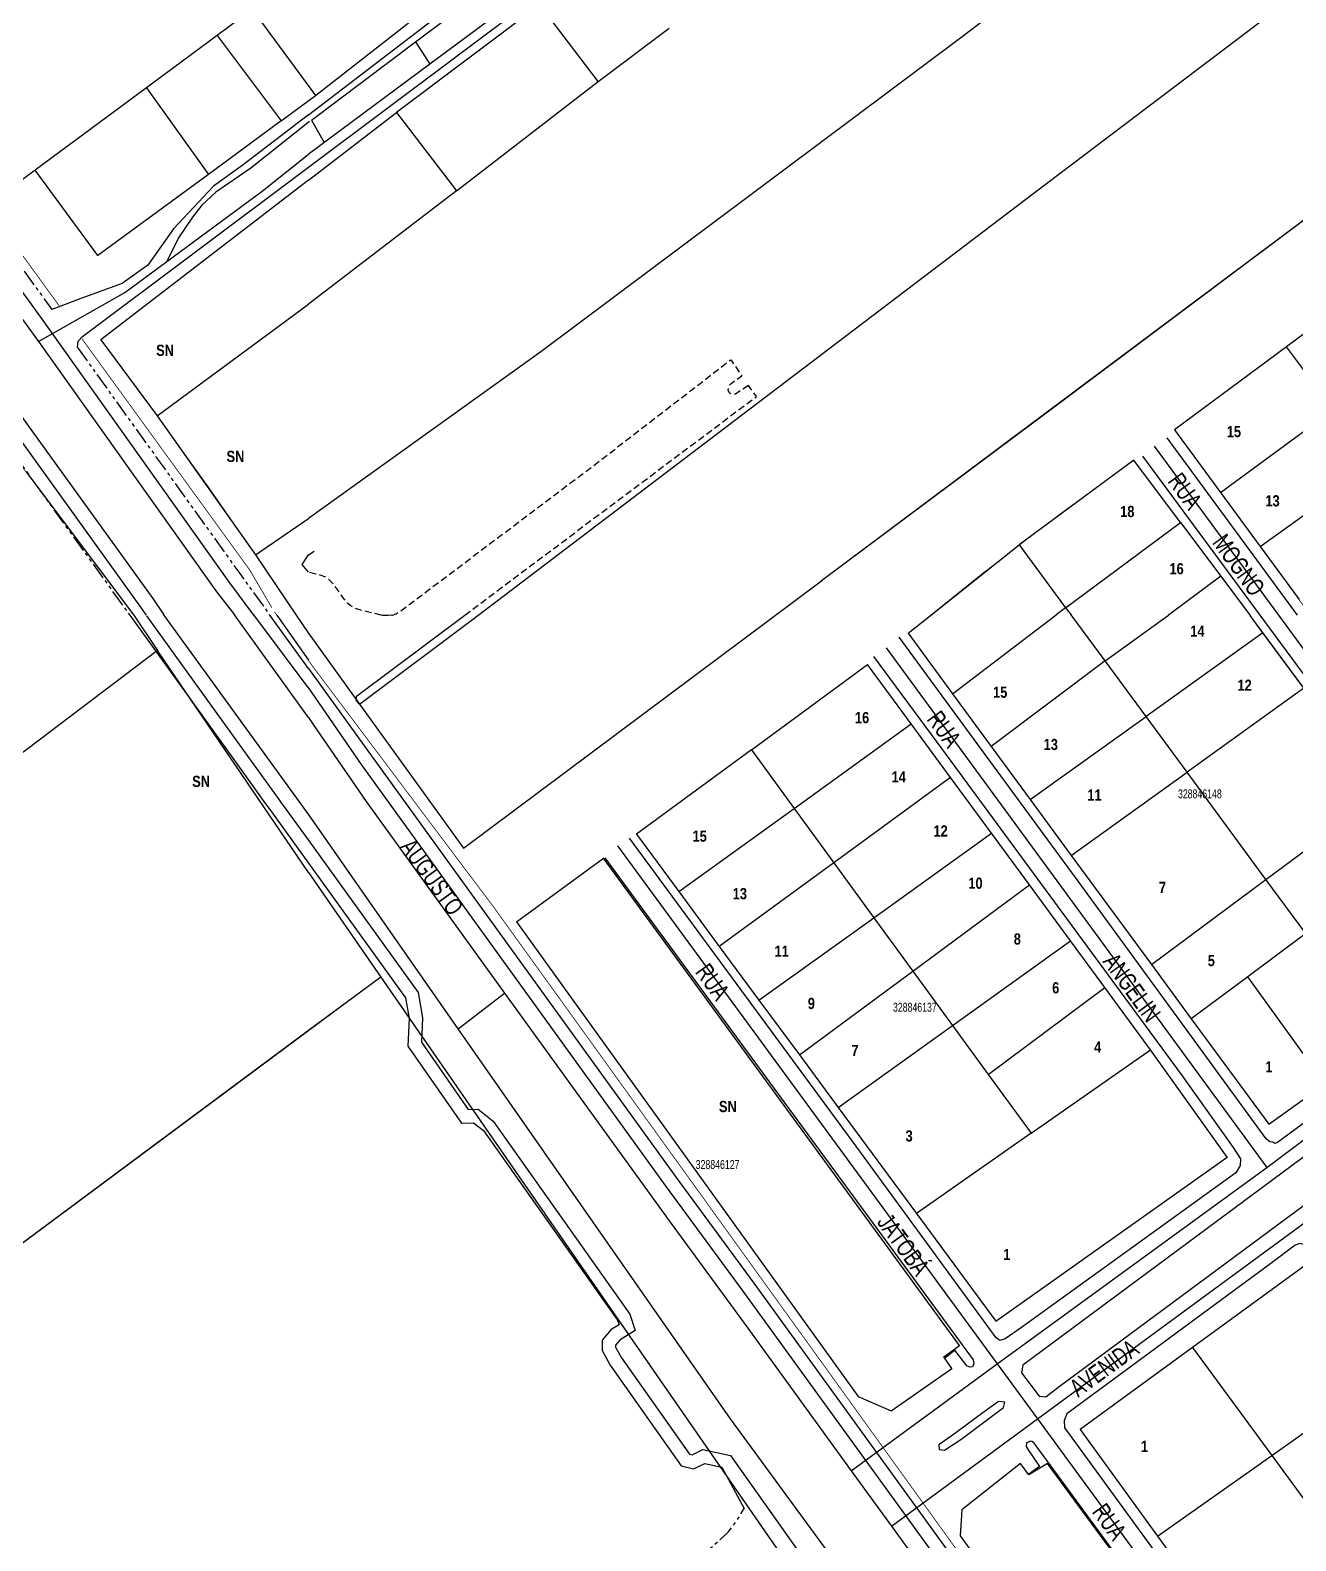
# Model space of a CAD drawing. Extents: x 204381 to 207261, y 4847713 to 4851061.
# Drawn here: x 205734.1 to 206016.9, y 4848905.2 to 4849242.8 of the extents above; entities that cross this region are included whole.
import ezdxf
from ezdxf.enums import TextEntityAlignment as Align

# ---------------------------------------------------------------- set-up
doc = ezdxf.new("R2010")
doc.units = 0
doc.header["$LTSCALE"] = 1.5
doc.header["$MEASUREMENT"] = 0
doc.linetypes.add('PHANTOMX2', pattern=[5, 2.5, -0.5, 0.5, -0.5, 0.5, -0.5])
doc.linetypes.add('TRACO_15', pattern=[3, 2, -1])
for name, color, linetype in [('CD-MALHA-LOTES', 40, 'CONTINUOUS'), ('CD_TXT_QUADRA', 7, 'CONTINUOUS'), ('HD-VALAS-DRENOS', 170, 'CONTINUOUS'), ('RU-QUADRAS', 210, 'CONTINUOUS'), ('SV-CAMINHO-TRILHA', 20, 'CONTINUOUS'), ('SV-EIXO-ROD-ESTR', 7, 'CONTINUOUS'), ('SV-EIXO-RUA-PAV', 20, 'CONTINUOUS'), ('SV-EST-MUNIC-PAV', 1, 'CONTINUOUS'), ('SV-RUA-NAO-PAV-S-GUIA-C-GUIA', 7, 'PHANTOMX2'), ('SV-RUA-PAVIM-S-GUIA-C-GUIA', 7, 'CONTINUOUS'), ('SV-TXT-MUNIC-PAV', 7, 'CONTINUOUS'), ('SV-TXT-RUA-PAV-S-GUIA-C-GUIA', 7, 'CONTINUOUS'), ('Th_NmrPort', 7, 'CONTINUOUS')]:
    doc.layers.add(name, color=color, linetype=linetype)
doc.styles.add('ARIAL', font='ARIAL.TTF')
doc.styles.get("Standard").update_dxf_attribs({"font": 'swisscbo.ttf'})

msp = doc.modelspace()

# ---------------------------------------------------------------- linework, layer by layer
at = {"layer": 'CD-MALHA-LOTES', "linetype": 'Continuous'}
for points in [[(206177.83, 4849420.02), (205941.74, 4849240.91)], [(205958.42, 4849206.46), (206079.68, 4849298.26)], [(205848, 4849248.51), (205815.9, 4849224.43)], [(205860.98, 4849231.37), (205848, 4849248.51)], [(205775.81, 4849241.61), (205760.02, 4849229.93)], [(205860.98, 4849231.37), (205876.9, 4849243.25)], [(205941.74, 4849240.91), (205848.21, 4849170.9)], [(206063.59, 4849233.85), (205910.91, 4849119.77)], [(205760.02, 4849229.93), (205735.18, 4849211.55)], [(205829.36, 4849206.88), (205860.98, 4849231.37)], [(205796.25, 4849209.3), (205815.9, 4849224.43)], [(205815.9, 4849224.43), (205829.36, 4849206.88)], [(205735.18, 4849211.55), (205727.34, 4849205.75)], [(205796.25, 4849209.3), (205749.85, 4849173.59)], [(205829.36, 4849206.88), (205796.25, 4849181.6)], [(205834.07, 4849112.01), (205958.42, 4849206.46)], [(206040.87, 4849191.31), (206014.89, 4849172.06)], [(205762.45, 4849156.64), (205796.25, 4849181.6)], [(205749.85, 4849173.59), (205762.45, 4849156.64)], [(205848.21, 4849170.9), (205796.25, 4849133.7)], [(206014.89, 4849172.06), (205989.82, 4849153.48)], [(206025.35, 4849158.03), (206014.89, 4849172.06)], [(206000.11, 4849139.48), (206025.35, 4849158.03)], [(205762.45, 4849156.64), (205784.44, 4849125.58)], [(205989.82, 4849153.48), (206000.11, 4849139.48)], [(205733.05, 4849144.19), (205757.19, 4849112.08)], [(205980.73, 4849146.75), (205955.14, 4849127.79)], [(205991.16, 4849132.78), (205980.73, 4849146.75)], [(206008.95, 4849127.44), (206034.51, 4849145.71)], [(206000.11, 4849139.48), (206008.95, 4849127.44)], [(205784.44, 4849125.58), (205796.25, 4849133.7)], [(205965.48, 4849113.69), (205991.16, 4849132.78)], [(205991.16, 4849132.78), (206000.17, 4849120.81)], [(205935.32, 4849112.03), (205955.14, 4849127.79)], [(205955.14, 4849127.79), (205965.48, 4849113.69)], [(206008.95, 4849127.44), (206017.7, 4849115.54)], [(205784.44, 4849125.58), (205793.47, 4849112.07)], [(206000.17, 4849120.81), (205988.51, 4849112.07)], [(206000.17, 4849120.81), (206006.75, 4849112.03)], [(205830.88, 4849059.98), (205910.91, 4849119.77)], [(205965.48, 4849113.69), (205963.35, 4849112.12)], [(205965.48, 4849113.69), (205966.69, 4849112.12)], [(205757.19, 4849112.08), (205762.54, 4849104.2)], [(205793.47, 4849112.07), (205796.21, 4849108.13)], [(205807.67, 4849092.21), (205834.07, 4849112.01)], [(205930.26, 4849108.01), (205935.32, 4849112.03)], [(205940.18, 4849094.51), (205963.35, 4849112.12)], [(205974.34, 4849101.84), (205966.69, 4849112.12)], [(205974.34, 4849101.84), (205988.51, 4849112.07)], [(206009.6, 4849108.15), (206006.75, 4849112.03)], [(205796.21, 4849108.13), (205807.67, 4849092.21)], [(205930.26, 4849108.01), (205940.18, 4849094.51)], [(206009.6, 4849108.15), (205983.46, 4849089.45)], [(206018.72, 4849095.76), (206009.6, 4849108.15)], [(205762.54, 4849104.2), (205636.95, 4849009.07)], [(205796.22, 4849054.56), (205762.54, 4849104.2)], [(205895.24, 4849081.97), (205921.24, 4849101.02)], [(205930.97, 4849087.77), (205921.24, 4849101.02)], [(205974.34, 4849101.84), (205948.86, 4849082.7)], [(205983.46, 4849089.45), (205974.34, 4849101.84)], [(205940.18, 4849094.51), (205948.86, 4849082.7)], [(206018.72, 4849095.76), (205992.62, 4849076.99)], [(205807.67, 4849092.21), (205830.88, 4849059.98)], [(205904.8, 4849068.87), (205930.97, 4849087.77)], [(205939.77, 4849075.8), (205930.97, 4849087.77)], [(205957.53, 4849070.89), (205983.46, 4849089.45)], [(205992.62, 4849076.99), (205983.46, 4849089.45)], [(205895.24, 4849081.97), (205869.54, 4849063.14)], [(205895.24, 4849081.97), (205904.8, 4849068.87)], [(205948.86, 4849082.7), (205957.53, 4849070.89)], [(205966.73, 4849058.38), (205992.62, 4849076.99)], [(206010.27, 4849053), (205992.62, 4849076.99)], [(205939.77, 4849075.8), (205913.66, 4849056.73)], [(205948.92, 4849063.35), (205939.77, 4849075.8)], [(205957.53, 4849070.89), (205966.73, 4849058.38)], [(206010.27, 4849053), (206036.07, 4849072.16)], [(205879.04, 4849050.27), (205904.8, 4849068.87)], [(205904.8, 4849068.87), (205913.66, 4849056.73)], [(205869.54, 4849063.14), (205879.04, 4849050.27)], [(205922.61, 4849044.45), (205948.92, 4849063.35)], [(205957.41, 4849051.79), (205948.92, 4849063.35)], [(205842.74, 4849043.51), (205862.21, 4849057.77)], [(205941.76, 4848948.83), (205862.21, 4849057.77)], [(205913.66, 4849056.73), (205888.07, 4849038.04)], [(205913.66, 4849056.73), (205922.61, 4849044.45)], [(205966.73, 4849058.38), (205984.67, 4849033.98)], [(205796.22, 4849054.56), (205812.44, 4849031.16)], [(205984.67, 4849033.98), (206010.27, 4849053)], [(206019.17, 4849040.91), (206010.27, 4849053)], [(205879.04, 4849050.27), (205888.07, 4849038.04)], [(205931.33, 4849032.51), (205957.41, 4849051.79)], [(205966.6, 4849039.29), (205957.41, 4849051.79)], [(205842.74, 4849043.51), (205919.15, 4848937.4)], [(205896.95, 4849026.02), (205922.61, 4849044.45)], [(205922.61, 4849044.45), (205931.33, 4849032.51)], [(205940.19, 4849020.36), (205966.6, 4849039.29)], [(205974.27, 4849028.85), (205966.6, 4849039.29)], [(206019.17, 4849040.91), (206006.22, 4849031.26)], [(205888.07, 4849038.04), (205896.95, 4849026.02)], [(205905.98, 4849013.77), (205931.33, 4849032.51)], [(205931.33, 4849032.51), (205940.19, 4849020.36)], [(205984.67, 4849033.98), (205993.58, 4849021.84)], [(205812.44, 4849031.16), (205796.25, 4849019.26)], [(205812.44, 4849031.16), (205902.75, 4848900.82)], [(205948.18, 4849009.41), (205974.27, 4849028.85)], [(205984.49, 4849014.94), (205974.27, 4849028.85)], [(206006.22, 4849031.26), (205993.58, 4849021.84)], [(206023.47, 4849007.3), (206006.22, 4849031.26)], [(205896.95, 4849026.02), (205905.98, 4849013.77)], [(205796.25, 4849019.26), (205620.1, 4848888.31)], [(205914.65, 4849002.04), (205940.19, 4849020.36)], [(205940.19, 4849020.36), (205948.18, 4849009.41)], [(205993.58, 4849021.84), (206010.9, 4848998.28)], [(205905.98, 4849013.77), (205914.65, 4849002.04)], [(205957.76, 4848996.27), (205984.49, 4849014.94)], [(206001.62, 4848990.89), (205984.49, 4849014.94)], [(205948.18, 4849009.41), (205957.76, 4848996.27)], [(206010.9, 4848998.28), (206023.47, 4849007.3)], [(205914.65, 4849002.04), (205932.12, 4848978.36)], [(205957.76, 4848996.27), (205932.12, 4848978.36)], [(205949.89, 4848954.29), (206001.62, 4848990.89)], [(205932.12, 4848978.36), (205949.89, 4848954.29)], [(206019.66, 4848967.14), (205993.86, 4848948.35)], [(205938.26, 4848946.29), (205941.76, 4848948.83)], [(205993.86, 4848948.35), (205968.73, 4848930.06)], [(205993.86, 4848948.35), (206011.56, 4848924.25)], [(205940.09, 4848943.67), (205938.26, 4848946.29)], [(205926.47, 4848934.25), (205940.09, 4848943.67)], [(206011.56, 4848924.25), (206037.64, 4848942.71)], [(205919.15, 4848937.4), (205926.47, 4848934.25)], [(205968.73, 4848930.06), (205986.04, 4848906.18)], [(205986.04, 4848906.18), (206011.56, 4848924.25)], [(206011.56, 4848924.25), (206020.36, 4848912.26)], [(205955.38, 4848922.44), (205942.29, 4848912.07)], [(205957.25, 4848919.95), (205955.38, 4848922.44)], [(205961.41, 4848922.44), (205957.25, 4848919.95)], [(206040.64, 4848814.9), (205961.41, 4848922.44)], [(205942.29, 4848912.07), (205941.88, 4848906.26)], [(205941.88, 4848906.26), (206019.4, 4848799.29)], [(205986.04, 4848906.18), (206003.46, 4848882.17)]]:
    msp.add_lwpolyline(points, dxfattribs=at)
at = {"layer": 'CD-MALHA-LOTES'}
for points in [[(205797.84, 4849228.2), (205839.33, 4849260.71)], [(205783.67, 4849247.42), (205775.81, 4849241.61)], [(205783.67, 4849247.42), (205797.84, 4849228.2)], [(205775.81, 4849241.61), (205790.17, 4849222.55)], [(205760.02, 4849229.93), (205773.87, 4849210.6)], [(205790.17, 4849222.55), (205797.84, 4849228.2)], [(205790.17, 4849222.55), (205773.87, 4849210.6)], [(205773.87, 4849210.6), (205749.14, 4849192.46), (205735.18, 4849211.55)]]:
    msp.add_lwpolyline(points, dxfattribs=at)
at = {"layer": 'HD-VALAS-DRENOS', "const_width": 0.18, "flags": 128}
for points in [[(205571.85, 4849414.2), (205595.7, 4849381.1), (205598.9, 4849376.71), (205610.04, 4849361.57), (205611.76, 4849359), (205659.49, 4849292.8), (205662.6, 4849288.46), (205740.54, 4849181.2)], [(205745.59, 4849173.88), (205783.05, 4849122.26), (205783.49, 4849121.57)], [(205783.05, 4849122.26), (205788.05, 4849113.77)], [(205788.66, 4849112.79), (205788.89, 4849112.48), (205789.18, 4849112.07)], [(205789.18, 4849112.07), (205796.25, 4849101.99)], [(205789.18, 4849112.07), (205796.25, 4849101.99)], [(205796.25, 4849101.99), (205797.41, 4849100.32), (205837.63, 4849046.84)], [(205796.25, 4849101.99), (205797.41, 4849100.32), (205837.63, 4849046.84)]]:
    msp.add_lwpolyline(points, dxfattribs=at)
at = {"layer": 'HD-VALAS-DRENOS', "flags": 128}
msp.add_lwpolyline([(205789.18, 4849112.07), (205796.25, 4849101.99)], dxfattribs=at)
msp.add_lwpolyline([(205789.18, 4849112.07), (205796.25, 4849101.99)], dxfattribs=at)
at = {"layer": 'RU-QUADRAS', "color": 6, "linetype": 'Continuous', "const_width": 0.18}
for points in [[(205537.99, 4849467.48), (205544.7, 4849474.78), (205612.85, 4849525.8, 0.002531), (205798.55, 4849283), (205878.5, 4849344.7), (206109.27, 4849519.79, 0.004511), (206245.71, 4849624.8), (206242.62, 4849628.94), (206239.81, 4849626.9), (206213.1, 4849662.68), (206220.86, 4849668.19), (206262.61, 4849611.25), (206258.41, 4849607.8), (205962.15, 4849383.44), (205796.25, 4849256.73), (205727.34, 4849205.75), (205675.61, 4849278.11)], [(205749.85, 4849173.59), (205815.9, 4849224.43), (206140.75, 4849468.14), (206174.42, 4849424.47), (206185.2, 4849411.06, -0.01031), (206225.68, 4849355.63, -0.001332), (205830.88, 4849059.98), (205796.21, 4849108.13, 0.011304), (205762.41, 4849156.7)], [(205989.82, 4849153.48), (206040.85, 4849191.34), (206098.73, 4849112.03), (206107.36, 4849100.75), (206100.06, 4849090.75), (206097.32, 4849084.22), (206095.82, 4849076.21), (206095.82, 4849068.19), (206097.32, 4849061.68), (206071.99, 4849042.65, -0.003876)], [(205930.26, 4849108.01, -0.017018), (205980.73, 4849146.75, -0.004486), (206062.95, 4849035.62), (206010.9, 4848998.28)], [(205431, 4848645.77), (205502.58, 4848645.77), (205443.95, 4848757.36), (205812.44, 4849031.16), (205902.75, 4848900.82), (206052.55, 4848698.19), (206050.61, 4848681.88), (205796.21, 4848487.69), (205723.11, 4848434.67), (205693.73, 4848443.07), (205670.24, 4848447.66), (205634.89, 4848448.42), (205500.57, 4848444.97), (205499.01, 4848496.58), (205497.79, 4848517.73, 0.017663), (205497.59, 4848549.48), (205495.53, 4848619.75), (205431.87, 4848617.66)]]:
    msp.add_lwpolyline(points, format="xyb", close=True, dxfattribs=at)
for points in [[(205839.29, 4849260.69), (205797.84, 4849228.2), (205749.14, 4849192.46), (205735.18, 4849211.55), (205796.25, 4849256.73, -0.002067), (206117, 4849500.7)], [(205366.13, 4848908.65), (205389.66, 4848927.35), (205434.99, 4848959.01), (205455.46, 4848973.98), (205453.93, 4848976.14, 0.076978), (205461.26, 4848982.16), (205526.35, 4849028.96), (205547.03, 4849045.28, 0.032088), (205566.94, 4849059.16), (205583.24, 4849071.78), (205639.04, 4849113.03), (205646.87, 4849119.25), (205710.39, 4849166.06), (205714.46, 4849165.38), (205718.98, 4849162.89), (205757.19, 4849112.08, 0.00497), (205812.44, 4849031.16), (205443.95, 4848757.36), (205502.58, 4848645.77), (205431, 4848645.77), (205427.34, 4848788.96, -0.005583), (205297.86, 4848961.02)]]:
    msp.add_lwpolyline(points, format="xyb", dxfattribs=at)
for points in [[(205869.54, 4849063.14), (205921.24, 4849101.02), (205984.49, 4849014.94), (206001.62, 4848990.89), (205949.89, 4848954.29)], [(205842.74, 4849043.51), (205862.21, 4849057.77), (205941.76, 4848948.83), (205938.26, 4848946.29), (205940.09, 4848943.67), (205926.47, 4848934.25), (205919.15, 4848937.4)], [(205968.73, 4848930.06), (206019.66, 4848967.14), (206099.75, 4848858.31), (206048.21, 4848820.45)], [(205941.88, 4848906.26), (205942.29, 4848912.07), (205955.38, 4848922.44), (205957.25, 4848919.95), (205961.41, 4848922.44), (206040.64, 4848814.9), (206019.4, 4848799.29)]]:
    msp.add_lwpolyline(points, close=True, dxfattribs=at)
at = {"layer": 'SV-CAMINHO-TRILHA', "linetype": 'TRACO_15', "ltscale": 0.5, "const_width": 0.18, "flags": 128}
msp.add_lwpolyline([(205957.5, 4848880.47), (205837.63, 4849046.84)], dxfattribs=at)
msp.add_lwpolyline([(205957.5, 4848880.47), (205837.63, 4849046.84)], dxfattribs=at)
at = {"layer": 'SV-EIXO-ROD-ESTR', "flags": 128}
for points in [[(205588.37, 4849376.6), (205735.91, 4849173.23), (205775.55, 4849117.53), (205779.74, 4849112.13)], [(205586.65, 4849355.03), (205673.14, 4849237.65), (205707.25, 4849190.54), (205716.74, 4849177.63), (205761.49, 4849115.77), (205763.89, 4849112.13)], [(205796.43, 4849067.34), (205763.89, 4849112.13)], [(205796.43, 4849067.34), (205763.89, 4849112.13)], [(205796.23, 4849089.16), (205779.74, 4849112.13)], [(205796.23, 4849089.16), (205779.74, 4849112.13)], [(205796.23, 4849089.16), (205797.33, 4849087.66), (205809.15, 4849070.44), (205840.1, 4849027.59), (205877.11, 4848976.36), (205894.46, 4848952.73), (205917.58, 4848920.81), (205926.56, 4848908.42), (205953.75, 4848870.89), (206014.02, 4848787.23), (206031.64, 4848762.74)], [(205796.23, 4849089.16), (205797.33, 4849087.66), (205809.15, 4849070.44), (205840.1, 4849027.59), (205877.11, 4848976.36), (205894.46, 4848952.73), (205917.58, 4848920.81), (205926.56, 4848908.42), (205953.75, 4848870.89), (206014.02, 4848787.23), (206031.64, 4848762.74)], [(206519.56, 4847997.24), (206519.56, 4847997.24), (206509.86, 4848018.07), (206477.63, 4848086.99), (206413.84, 4848210.8), (206388.76, 4848245.88), (206351.16, 4848298.45), (206346.4, 4848305.12), (206241.04, 4848452.54), (206205.18, 4848501.62), (206182.78, 4848533.22), (206150.92, 4848578.13), (206080.93, 4848672.28), (206069.18, 4848688.09), (206066.54, 4848691.64), (206064.65, 4848694.19), (206055.84, 4848706.28), (206024.26, 4848749.64), (205949.11, 4848852.52), (205890.57, 4848932.45), (205829.73, 4849019.62), (205796.43, 4849067.34)], [(206519.56, 4847997.24), (206519.56, 4847997.24), (206509.86, 4848018.07), (206477.63, 4848086.99), (206413.84, 4848210.8), (206388.76, 4848245.88), (206351.16, 4848298.45), (206346.4, 4848305.12), (206241.04, 4848452.54), (206205.18, 4848501.62), (206182.78, 4848533.22), (206150.92, 4848578.13), (206080.93, 4848672.28), (206069.18, 4848688.09), (206066.54, 4848691.64), (206064.65, 4848694.19), (206055.84, 4848706.28), (206024.26, 4848749.64), (205949.11, 4848852.52), (205890.57, 4848932.45), (205829.73, 4849019.62), (205796.43, 4849067.34)], [(205829.73, 4849019.62), (205840.1, 4849027.59)], [(205829.73, 4849019.62), (205840.1, 4849027.59)]]:
    msp.add_lwpolyline(points, dxfattribs=at)
at = {"layer": 'SV-EIXO-RUA-PAV', "flags": 128}
for points in [[(206138.04, 4849471.42), (206136.57, 4849470.99), (206134.92, 4849470.04), (206118.97, 4849457.77), (206025.24, 4849386.28), (205944.74, 4849325.85), (205903.5, 4849294.93), (205852.97, 4849257.2), (205823.38, 4849235.22), (205796.18, 4849215.01)], [(205796.9, 4849222.74), (205820.2, 4849240.21), (205849.71, 4849262.34), (205899.27, 4849299.91), (205940.66, 4849330.75), (206020.97, 4849391.24), (206026.84, 4849395.65), (206115.02, 4849461.57), (206122.16, 4849466.91), (206124.88, 4849468.95), (206128.07, 4849470.33), (206131.36, 4849471.15), (206134.55, 4849471.58), (206138.04, 4849471.42)], [(205820.2, 4849240.21), (205823.38, 4849235.22)], [(205796.47, 4849222.42), (205783.4, 4849212), (205775.52, 4849206.61), (205772.41, 4849203.7), (205770.34, 4849201.01), (205767.22, 4849196.44), (205764.56, 4849191.15)], [(205796.9, 4849222.74), (205799.78, 4849217.69)], [(205735.91, 4849173.23), (205755.2, 4849184.21), (205785.89, 4849206.81), (205796.18, 4849215.01)], [(205985.29, 4849149.83), (206013.05, 4849112.07)], [(206013.05, 4849112.07), (206070.57, 4849033.69)], [(206013.05, 4849112.07), (206070.57, 4849033.69)], [(205925.38, 4849104.75), (206010.24, 4848988.92), (206010.49, 4848988.58)], [(205925.38, 4849104.75), (206010.24, 4848988.92), (206010.49, 4848988.58)], [(205865.34, 4849060.54), (205950.16, 4848944.76), (205959.21, 4848932.41), (206043.62, 4848817.19)], [(205865.34, 4849060.54), (205950.16, 4848944.76), (205959.21, 4848932.41), (206043.62, 4848817.19)], [(205917.58, 4848920.81), (205950.16, 4848944.76), (206010.49, 4848988.58), (206070.57, 4849033.69), (206100.93, 4849055.59), (206104.97, 4849062.22)], [(205917.58, 4848920.81), (205950.16, 4848944.76), (206010.49, 4848988.58), (206070.57, 4849033.69), (206100.93, 4849055.59), (206104.97, 4849062.22)], [(205926.56, 4848908.42), (205959.21, 4848932.41), (206019.28, 4848976.58), (206079.77, 4849021.04), (206110.13, 4849043.36), (206117.27, 4849044.89)], [(205926.56, 4848908.42), (205959.21, 4848932.41), (206019.28, 4848976.58), (206079.77, 4849021.04), (206110.13, 4849043.36), (206117.27, 4849044.89)]]:
    msp.add_lwpolyline(points, dxfattribs=at)
at = {"layer": 'SV-EST-MUNIC-PAV', "flags": 128}
for points in [[(205784.03, 4849112.05), (205778.46, 4849119.63), (205736.45, 4849178.64), (205591.27, 4849378.71), (205562.73, 4849417.74)], [(205546.2, 4849406.02), (205583.92, 4849353.05), (205673.84, 4849231.02), (205704.52, 4849188.56), (205724.96, 4849160.74), (205758.73, 4849113.82), (205759.94, 4849112.08)], [(205756.3, 4849112.07), (205779.33, 4849080.08), (205786.66, 4849069.89), (205787.59, 4849068.6), (205796.25, 4849056.6)], [(205756.3, 4849112.07), (205779.33, 4849080.08), (205786.66, 4849069.89), (205787.59, 4849068.6), (205796.25, 4849056.6)], [(205760.07, 4849111.94), (205781.76, 4849081.84), (205789.51, 4849071.07), (205790.03, 4849070.35), (205796.2, 4849061.88)], [(205760.07, 4849111.94), (205781.76, 4849081.84), (205789.51, 4849071.07), (205790.03, 4849070.35), (205796.2, 4849061.88)], [(205796.2, 4849095.92), (205784.06, 4849112.15)], [(205796.2, 4849095.92), (205784.06, 4849112.15)], [(205796.25, 4849100.12), (205787.62, 4849112.07)], [(205796.25, 4849100.12), (205787.62, 4849112.07)], [(205796.25, 4849100.12), (205810.47, 4849080.44), (205878.43, 4848986.36), (205895.78, 4848962.73), (205955.08, 4848880.88), (206015.36, 4848797.21), (206033.09, 4848772.17), (206042.95, 4848761.17), (206046.89, 4848756.88), (206062.31, 4848735.52), (206074.45, 4848718.65), (206087.43, 4848700.81)], [(205796.25, 4849100.12), (205810.47, 4849080.44), (205878.43, 4848986.36), (205895.78, 4848962.73), (205955.08, 4848880.88), (206015.36, 4848797.21), (206033.09, 4848772.17), (206042.95, 4848761.17), (206046.89, 4848756.88), (206062.31, 4848735.52), (206074.45, 4848718.65), (206087.43, 4848700.81)], [(205796.2, 4849095.92), (205808.03, 4849078.69), (205876.01, 4848984.59), (205893.36, 4848960.96), (205952.65, 4848879.13), (206012.92, 4848795.46), (206030.56, 4848770.95), (206044.21, 4848753.8), (206059.13, 4848734.11), (206072.01, 4848716.89), (206100.12, 4848678.14), (206118.95, 4848651.04), (206138.56, 4848623.41), (206186.76, 4848556.48), (206196.03, 4848542.44), (206213.51, 4848515.99), (206221.91, 4848503.36), (206256.73, 4848455.3)], [(205796.2, 4849095.92), (205808.03, 4849078.69), (205876.01, 4848984.59), (205893.36, 4848960.96), (205952.65, 4848879.13), (206012.92, 4848795.46), (206030.56, 4848770.95), (206044.21, 4848753.8), (206059.13, 4848734.11), (206072.01, 4848716.89), (206100.12, 4848678.14), (206118.95, 4848651.04), (206138.56, 4848623.41), (206186.76, 4848556.48), (206196.03, 4848542.44), (206213.51, 4848515.99), (206221.91, 4848503.36), (206256.73, 4848455.3)], [(205796.2, 4849061.88), (205820.78, 4849027.73), (205821.74, 4849022.09), (205821.49, 4849016.61), (205831.97, 4849001.58), (205834.18, 4849001.62), (205837.55, 4848998.98), (205868.07, 4848955.83), (205869.24, 4848952.17), (205865.91, 4848950.08), (205864.89, 4848948.91), (205864.89, 4848948.46), (205866.24, 4848946.06), (205881.38, 4848924.57), (205882.01, 4848924.41), (205884.43, 4848925.59), (205890.55, 4848924.26), (205907.93, 4848899.7), (205938.17, 4848858.52), (205975.12, 4848807.05), (206028.46, 4848737.56)], [(205796.2, 4849061.88), (205820.78, 4849027.73), (205821.74, 4849022.09), (205821.49, 4849016.61), (205831.97, 4849001.58), (205834.18, 4849001.62), (205837.55, 4848998.98), (205868.07, 4848955.83), (205869.24, 4848952.17), (205865.91, 4848950.08), (205864.89, 4848948.91), (205864.89, 4848948.46), (205866.24, 4848946.06), (205881.38, 4848924.57), (205882.01, 4848924.41), (205884.43, 4848925.59), (205890.55, 4848924.26), (205907.93, 4848899.7), (205938.17, 4848858.52), (205975.12, 4848807.05), (206028.46, 4848737.56)], [(205796.25, 4849056.6), (205817.94, 4849026.54), (205818.73, 4849021.91), (205818.45, 4849015.73), (205830.42, 4848998.55), (205833.17, 4848998.6), (205835.35, 4848996.89), (205865.35, 4848954.47), (205865.67, 4848953.47), (205863.94, 4848952.39), (205861.89, 4848950.04), (205861.88, 4848947.68), (205863.7, 4848944.46), (205879.57, 4848921.93), (205882.33, 4848921.23), (205884.81, 4848922.44), (205888.62, 4848921.61), (205893.67, 4848912.41)], [(205796.25, 4849056.6), (205817.94, 4849026.54), (205818.73, 4849021.91), (205818.45, 4849015.73), (205830.42, 4848998.55), (205833.17, 4848998.6), (205835.35, 4848996.89), (205865.35, 4848954.47), (205865.67, 4848953.47), (205863.94, 4848952.39), (205861.89, 4848950.04), (205861.88, 4848947.68), (205863.7, 4848944.46), (205879.57, 4848921.93), (205882.33, 4848921.23), (205884.81, 4848922.44), (205888.62, 4848921.61), (205893.67, 4848912.41)]]:
    msp.add_lwpolyline(points, dxfattribs=at)
at = {"layer": 'SV-EST-MUNIC-PAV', "linetype": 'PHANTOMX2', "flags": 128}
for points in [[(205565.15, 4849419.51), (205593.69, 4849380.47), (205738.88, 4849180.41)], [(205744.59, 4849171.93), (205780.89, 4849121.38), (205787.62, 4849112.07)], [(205709.25, 4849166.42), (205714.42, 4849166.19), (205718.93, 4849163.63), (205722.56, 4849158.95), (205756.3, 4849112.07)]]:
    msp.add_lwpolyline(points, dxfattribs=at)
at = {"layer": 'SV-RUA-NAO-PAV-S-GUIA-C-GUIA', "flags": 128}
msp.add_lwpolyline([(205796.24, 4848840.72), (205819.14, 4848857.38), (205854.76, 4848881.13), (205885.78, 4848903.24), (205890.09, 4848907.1), (205891.86, 4848909.48), (205893.67, 4848912.41)], dxfattribs=at)
msp.add_lwpolyline([(205796.24, 4848840.72), (205819.14, 4848857.38), (205854.76, 4848881.13), (205885.78, 4848903.24), (205890.09, 4848907.1), (205891.86, 4848909.48), (205893.67, 4848912.41)], dxfattribs=at)
at = {"layer": 'SV-RUA-PAVIM-S-GUIA-C-GUIA', "flags": 128}
for points in [[(205796.25, 4849223.92), (205858, 4849271.24), (205900.06, 4849303.22), (206025.55, 4849397.37), (206120.87, 4849468.63), (206123.79, 4849470.82), (206127.38, 4849472.38), (206130.97, 4849473.28), (206133.77, 4849473.61), (206136.37, 4849473.75)], [(205796.25, 4849212.22), (205862.45, 4849261.83), (205902.03, 4849291.42), (205988.03, 4849355.89), (206061.85, 4849411.39), (206135.99, 4849468.43), (206137.33, 4849469.2), (206138.58, 4849469.57)], [(205796.25, 4849223.92), (205781.64, 4849212.72), (205774.99, 4849207.92), (205766.05, 4849198.43), (205760.34, 4849190.31), (205754.57, 4849186.17), (205745.37, 4849182.84), (205740.92, 4849181.16), (205738.88, 4849180.41)], [(205744.59, 4849171.93), (205744.75, 4849173.28), (205745.76, 4849174.37), (205796.25, 4849212.22)], [(206017.35, 4849112.07), (205988.19, 4849151.73)], [(205982.67, 4849147.63), (206008.91, 4849112.07)], [(205796.25, 4849121.67), (205794.84, 4849123.41), (205796.25, 4849125.54)], [(205807.59, 4849092.26), (205806.97, 4849092.97), (205806.99, 4849093.95), (205831.18, 4849112.07)], [(205807.59, 4849092.26), (205806.97, 4849092.97), (205806.99, 4849093.95), (205831.18, 4849112.07)], [(205814.88, 4849112.07), (205814.09, 4849111.98), (205812.79, 4849112.01), (205812.53, 4849112.07)], [(205814.88, 4849112.07), (205814.09, 4849111.98), (205812.79, 4849112.01), (205812.53, 4849112.07)], [(206008.91, 4849112.07), (206030.34, 4849083.02), (206031.31, 4849081.71), (206065.26, 4849035.54), (206065.47, 4849034.74), (206064.99, 4849033.08), (206064.06, 4849031.92), (206012.87, 4848994.21), (206012.22, 4848994), (206011.77, 4848994.25), (206011.17, 4848994.34), (206010.3, 4848995.03), (205967.67, 4849053.4), (205946.68, 4849082.04), (205928.29, 4849107.13)], [(206008.91, 4849112.07), (206030.34, 4849083.02), (206031.31, 4849081.71), (206065.26, 4849035.54), (206065.47, 4849034.74), (206064.99, 4849033.08), (206064.06, 4849031.92), (206012.87, 4848994.21), (206012.22, 4848994), (206011.77, 4848994.25), (206011.17, 4848994.34), (206010.3, 4848995.03), (205967.67, 4849053.4), (205946.68, 4849082.04), (205928.29, 4849107.13)], [(205922.55, 4849102.86), (205937.94, 4849081.94), (205991.53, 4849009.1), (206002.95, 4848993.06), (206004.55, 4848990.53), (206004.48, 4848989.03), (206003.51, 4848987.45), (205955.61, 4848952.88), (205952, 4848950.3), (205950.75, 4848949.93), (205949.99, 4848950.52), (205918.81, 4848993.14), (205868.04, 4849062.22)], [(205922.55, 4849102.86), (205937.94, 4849081.94), (205991.53, 4849009.1), (206002.95, 4848993.06), (206004.55, 4848990.53), (206004.48, 4848989.03), (206003.51, 4848987.45), (205955.61, 4848952.88), (205952, 4848950.3), (205950.75, 4848949.93), (205949.99, 4848950.52), (205918.81, 4848993.14), (205868.04, 4849062.22)], [(205862.52, 4849057.85), (205944.79, 4848945.6), (205945, 4848944.78), (205944.67, 4848944.04), (205944.04, 4848944.01), (205943.41, 4848944.32), (205940.75, 4848947.78), (205938.63, 4848946.04)], [(205862.52, 4849057.85), (205944.79, 4848945.6), (205945, 4848944.78), (205944.67, 4848944.04), (205944.04, 4848944.01), (205943.41, 4848944.32), (205940.75, 4848947.78), (205938.63, 4848946.04)], [(206101, 4848859.49), (206021.89, 4848967.34), (206019.83, 4848970.56), (206018.93, 4848971.32), (206017.81, 4848971.62), (206016.77, 4848971.25), (206011.69, 4848967.39), (205965.76, 4848933.56), (205965.19, 4848932.09), (205965.22, 4848930.44), (205966.5, 4848928.71), (206004.69, 4848876.26), (206046.45, 4848819.14)], [(206101, 4848859.49), (206021.89, 4848967.34), (206019.83, 4848970.56), (206018.93, 4848971.32), (206017.81, 4848971.62), (206016.77, 4848971.25), (206011.69, 4848967.39), (205965.76, 4848933.56), (205965.19, 4848932.09), (205965.22, 4848930.44), (205966.5, 4848928.71), (206004.69, 4848876.26), (206046.45, 4848819.14)], [(205942.03, 4848927.79), (205948.32, 4848932.53), (205951.62, 4848934.97), (205951.87, 4848936.14), (205950.51, 4848936.33), (205947.28, 4848933.98), (205940.93, 4848929.33)], [(205942.03, 4848927.79), (205948.32, 4848932.53), (205951.62, 4848934.97), (205951.87, 4848936.14), (205950.51, 4848936.33), (205947.28, 4848933.98), (205940.93, 4848929.33)], [(205940.93, 4848929.33), (205937.16, 4848926.59), (205937.23, 4848925.59), (205938.43, 4848925.46), (205942.03, 4848927.79)], [(205940.93, 4848929.33), (205937.16, 4848926.59), (205937.23, 4848925.59), (205938.43, 4848925.46), (205942.03, 4848927.79)], [(206040.69, 4848814.85), (205958.93, 4848926.39), (205958.48, 4848927.01), (205957.99, 4848927.35), (205957.62, 4848927.43), (205956.73, 4848927.04), (205956.69, 4848926.22), (205957.09, 4848925.51), (205959.64, 4848921.75), (205957.24, 4848920.1)], [(206040.69, 4848814.85), (205958.93, 4848926.39), (205958.48, 4848927.01), (205957.99, 4848927.35), (205957.62, 4848927.43), (205956.73, 4848927.04), (205956.69, 4848926.22), (205957.09, 4848925.51), (205959.64, 4848921.75), (205957.24, 4848920.1)]]:
    msp.add_lwpolyline(points, dxfattribs=at)
at = {"layer": 'SV-RUA-PAVIM-S-GUIA-C-GUIA', "linetype": 'TRACO_15', "ltscale": 0.5, "flags": 128}
for points in [[(205814.88, 4849112.07), (205815.04, 4849112.09), (205815.84, 4849112.4), (205816.88, 4849113.02), (205859.64, 4849145.25), (205890.63, 4849169.15), (205893.12, 4849165.58)], [(205894.61, 4849163.44), (205891.68, 4849161.48), (205891.01, 4849161.43), (205890.38, 4849161.72), (205890.08, 4849162.34), (205890.22, 4849163.29), (205890.62, 4849163.8), (205893.12, 4849165.58)], [(205831.18, 4849112.07), (205896.37, 4849160.91), (205894.61, 4849163.44)], [(205796.25, 4849125.54), (205798.11, 4849126.74)], [(205812.53, 4849112.07), (205807.97, 4849113.15), (205806.36, 4849113.73), (205805.6, 4849114.22), (205804.99, 4849114.76), (205804.23, 4849115.65), (205802.03, 4849118.73), (205800.51, 4849120.36), (205798.85, 4849121.04), (205796.25, 4849121.67)]]:
    msp.add_lwpolyline(points, dxfattribs=at)
at = {"layer": 'SV-RUA-PAVIM-S-GUIA-C-GUIA', "flags": 128}
msp.add_lwpolyline([(206112.77, 4849047.17), (206111.44, 4849048.5), (206110.02, 4849049.93), (206108.94, 4849051.61), (206107.66, 4849053.19), (206106.77, 4849055.13), (206105.73, 4849057.37), (206104.76, 4849055.65), (206103.35, 4849053.61), (206101.88, 4849052.28), (206099.85, 4849050.99), (206065.7, 4849025.76), (205955.95, 4848944.4), (205955.64, 4848942.75), (205959.54, 4848937.5), (205961.09, 4848937.38), (205964.05, 4848939.65), (206038.41, 4848994.74), (206104.84, 4849043.51), (206107.94, 4849045.98)], close=True, dxfattribs=at)
msp.add_lwpolyline([(206112.77, 4849047.17), (206111.44, 4849048.5), (206110.02, 4849049.93), (206108.94, 4849051.61), (206107.66, 4849053.19), (206106.77, 4849055.13), (206105.73, 4849057.37), (206104.76, 4849055.65), (206103.35, 4849053.61), (206101.88, 4849052.28), (206099.85, 4849050.99), (206065.7, 4849025.76), (205955.95, 4848944.4), (205955.64, 4848942.75), (205959.54, 4848937.5), (205961.09, 4848937.38), (205964.05, 4848939.65), (206038.41, 4848994.74), (206104.84, 4849043.51), (206107.94, 4849045.98)], close=True, dxfattribs=at)

# ---------------------------------------------------------------- texts
at = {"layer": 'CD_TXT_QUADRA', "color": 7, "linetype": 'Continuous', "style": 'ARIAL', "width": 0.7}
for s, p in [('328846148', (205990.6, 4849071.13)), ('328846137', (205926.9, 4849023.43)), ('328846127', (205882.8, 4848988.28))]:
    msp.add_text(s, height=2, dxfattribs=at).set_placement(p)
at = {"layer": 'SV-TXT-MUNIC-PAV', "style": 'ARIAL', "width": 0.7}
msp.add_text('AUGUSTO', height=4, rotation=306, dxfattribs=at).set_placement((205816.54, 4849060.2))
at = {"layer": 'SV-TXT-RUA-PAV-S-GUIA-C-GUIA', "style": 'ARIAL', "width": 0.7}
for s, rotation, p in [('RUA        MOGNO', 306, (205988.15, 4849141.96)), ('RUA                                                      ANGELIN', 306, (205934.3, 4849088.76)), ('RUA                                                      ANGELIN', 306, (205934.3, 4849088.76)), ('RUA                                                        JATOBÁ', 306, (205882.54, 4849032.27)), ('RUA                                                        JATOBÁ', 306, (205882.54, 4849032.27)), ('AVENIDA', 36, (205968.3, 4848937.12)), ('RUA                                                            PETÚNIA', 306, (205971.23, 4848911.6)), ('RUA                                                            PETÚNIA', 306, (205971.23, 4848911.6))]:
    msp.add_text(s, height=4, rotation=rotation, dxfattribs=at).set_placement(p)
at = {"layer": 'Th_NmrPort', "color": 1}
for s, p in [('SN', (205762.2, 4849171.28)), ('15', (206001.51, 4849153.1)), ('SN', (205777.94, 4849147.56)), ('13', (206010.15, 4849137.63)), ('18', (205977.68, 4849135.24)), ('16', (205988.7, 4849122.45)), ('14', (205993.36, 4849108.49)), ('12', (206003.9, 4849096.41)), ('15', (205949.27, 4849094.85)), ('16', (205918.39, 4849089.17)), ('13', (205960.58, 4849083.17)), ('SN', (205770.26, 4849074.92)), ('14', (205926.59, 4849075.92)), ('11', (205970.34, 4849071.87)), ('15', (205882.1, 4849062.68)), ('12', (205935.95, 4849063.84)), ('10', (205943.75, 4849052.16)), ('7', (205986.34, 4849051.22)), ('13', (205891.08, 4849049.82)), ('8', (205953.9, 4849039.69)), ('11', (205900.44, 4849036.96)), ('5', (205997.26, 4849034.86)), ('6', (205962.48, 4849028.78)), ('9', (205907.86, 4849025.28)), ('7', (205917.61, 4849014.77)), ('4', (205971.85, 4849015.54)), ('1', (206010.14, 4849011.1)), ('SN', (205888, 4849002.25)), ('3', (205929.71, 4848995.67)), ('1', (205951.56, 4848969.18)), ('1', (205982.32, 4848926.3))]:
    msp.add_text(s, height=2.5, dxfattribs=at).set_placement(p, align=Align.MIDDLE_LEFT)

doc.saveas('drawing.dxf')
